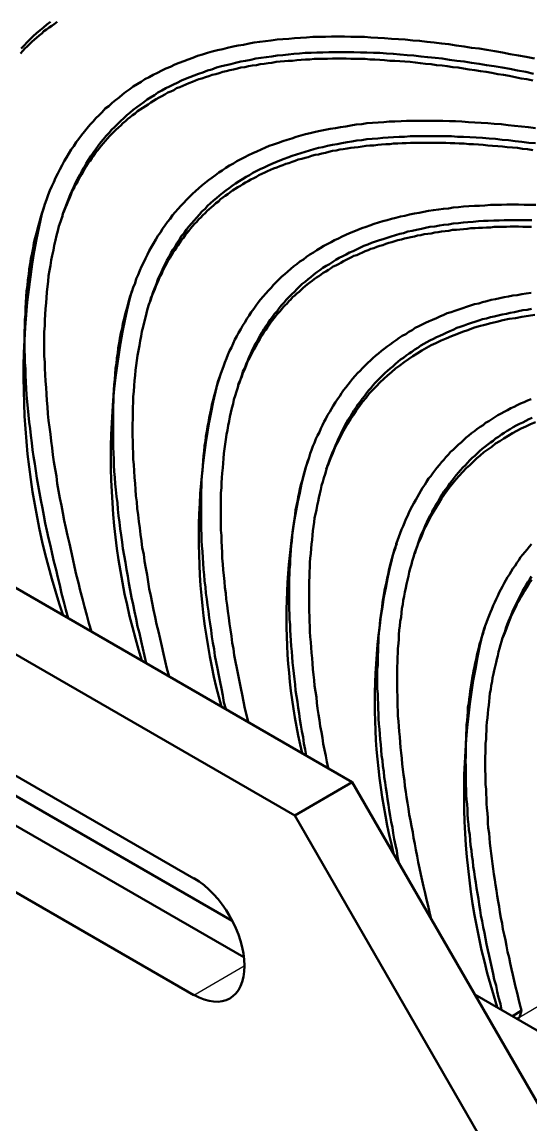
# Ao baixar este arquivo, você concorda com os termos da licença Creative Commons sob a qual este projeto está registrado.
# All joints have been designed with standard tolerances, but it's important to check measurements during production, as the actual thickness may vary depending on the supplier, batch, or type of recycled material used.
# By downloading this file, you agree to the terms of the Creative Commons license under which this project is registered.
# Model space of a CAD drawing. Header units: inches. Extents: x 15 to 2770, y 903 to 4091.
# Drawn here: x 2369.8 to 2441.5, y 3578 to 3733.4 of the extents above; entities that cross this region are included whole.
import ezdxf

# ---------------------------------------------------------------- set-up
doc = ezdxf.new("R2010")
doc.units = ezdxf.units.IN
doc.header["$MEASUREMENT"] = 0

msp = doc.modelspace()

# ---------------------------------------------------------------- linework, layer by layer
at = {"lineweight": 50}
for points in [[(2431.69, 3770.01, -0.047877), (2529.58, 3729.13)], [(2425.91, 3766.66, -0.036748), (2542.05, 3717.26)], [(2416.3, 3761.13, -0.055863), (2554.46, 3705.46)], [(2404.01, 3754.01, -0.076059), (2566.88, 3693.6)], [(2375.66, 3649.73, -0.139162), (2372.62, 3706.31), (2372.92, 3707.22)], [(2386.73, 3643.4, -0.13619), (2385.03, 3694.45), (2385.33, 3695.42)], [(2397.93, 3636.89, -0.128275), (2397.44, 3682.65), (2397.75, 3683.56)], [(2409.3, 3630.32, -0.121908), (2409.85, 3670.78), (2410.16, 3671.69)], [(2422.2, 3616.21, -0.125871), (2422.26, 3658.92), (2422.63, 3659.89)], [(2436.8, 3594.55, -0.136004), (2434.73, 3647.12), (2435.04, 3648.03)]]:
    msp.add_lwpolyline(points, format="xyb", dxfattribs=at)
for points in [[(2374.81, 3733.38), (2374.38, 3733.08), (2374.02, 3732.84), (2373.65, 3732.59), (2373.29, 3732.29), (2372.92, 3732.05), (2372.62, 3731.74), (2372.25, 3731.44), (2371.89, 3731.13), (2371.58, 3730.89), (2371.22, 3730.59), (2370.92, 3730.28), (2370.55, 3729.92), (2370.25, 3729.61), (2369.94, 3729.31), (2369.64, 3728.94)], [(2369.7, 3729.61), (2370.12, 3730.04), (2370.55, 3730.52), (2370.98, 3730.95), (2371.4, 3731.38), (2371.89, 3731.8), (2372.38, 3732.23), (2372.86, 3732.59), (2373.35, 3733.02), (2373.84, 3733.38)], [(2376.33, 3649.37), (2376.03, 3650.52), (2375.72, 3651.68), (2375.42, 3652.83), (2375.17, 3653.99), (2374.87, 3655.09), (2374.63, 3656.18), (2374.32, 3657.34), (2374.08, 3658.43), (2373.84, 3659.53), (2373.59, 3660.62), (2373.35, 3661.72), (2373.11, 3662.75), (2372.92, 3663.85), (2372.74, 3664.88), (2372.5, 3665.98), (2372.31, 3667.01), (2372.13, 3668.04), (2371.95, 3669.08), (2371.77, 3670.11), (2371.65, 3671.09), (2371.46, 3672.12), (2371.34, 3673.09), (2371.22, 3674.07), (2371.1, 3675.1), (2370.98, 3676.07), (2370.85, 3676.99), (2370.73, 3677.96), (2370.67, 3678.93), (2370.55, 3679.85), (2370.49, 3680.82), (2370.43, 3681.73), (2370.37, 3682.65), (2370.31, 3683.56), (2370.31, 3684.47), (2370.25, 3685.38), (2370.25, 3686.23), (2370.19, 3687.15), (2370.19, 3688), (2370.19, 3688.85), (2370.19, 3689.7), (2370.25, 3690.55), (2370.25, 3691.41), (2370.31, 3692.2), (2370.31, 3693.05), (2370.37, 3693.84), (2370.43, 3694.63), (2370.49, 3695.42), (2370.61, 3696.21), (2370.67, 3697), (2370.79, 3697.79), (2370.85, 3698.52), (2370.98, 3699.31), (2371.1, 3700.05), (2371.28, 3700.78), (2371.4, 3701.51), (2371.52, 3702.24), (2371.71, 3702.97), (2371.89, 3703.63), (2372.07, 3704.36), (2372.25, 3705.03), (2372.44, 3705.7), (2372.62, 3706.37), (2372.86, 3707.04), (2373.04, 3707.71), (2373.29, 3708.32), (2373.53, 3708.99), (2373.78, 3709.6), (2374.02, 3710.21), (2374.32, 3710.81), (2374.57, 3711.42), (2374.87, 3712.03), (2375.17, 3712.58), (2375.48, 3713.19), (2375.78, 3713.73), (2376.09, 3714.28), (2376.45, 3714.83), (2376.76, 3715.38), (2377.12, 3715.86), (2377.49, 3716.41), (2377.85, 3716.9), (2378.22, 3717.44), (2378.64, 3717.93), (2379.01, 3718.42), (2379.43, 3718.9), (2379.86, 3719.33), (2380.22, 3719.82), (2380.71, 3720.24), (2381.14, 3720.67), (2381.56, 3721.16), (2382.05, 3721.52), (2382.54, 3721.95), (2383.02, 3722.37), (2383.51, 3722.74), (2384, 3723.16), (2384.48, 3723.53), (2385.03, 3723.89), (2385.52, 3724.26), (2386.06, 3724.62), (2386.61, 3724.93), (2387.16, 3725.29), (2387.77, 3725.6), (2388.32, 3725.9), (2388.92, 3726.21), (2389.53, 3726.51), (2390.08, 3726.81), (2390.75, 3727.06), (2391.36, 3727.36), (2391.97, 3727.6), (2392.63, 3727.85), (2393.24, 3728.09), (2393.91, 3728.33), (2394.58, 3728.58), (2395.25, 3728.76), (2395.98, 3729), (2396.65, 3729.19), (2397.38, 3729.37), (2398.11, 3729.55), (2398.78, 3729.73), (2399.57, 3729.92), (2400.3, 3730.04), (2401.03, 3730.16), (2401.82, 3730.34), (2402.55, 3730.46), (2403.34, 3730.59), (2404.13, 3730.65), (2404.92, 3730.77), (2405.78, 3730.89), (2406.57, 3730.95), (2407.42, 3731.01), (2408.21, 3731.07), (2409.06, 3731.13), (2409.91, 3731.19), (2410.83, 3731.26), (2411.68, 3731.26), (2412.59, 3731.26), (2413.44, 3731.32), (2414.35, 3731.32), (2415.27, 3731.32), (2416.18, 3731.26), (2417.09, 3731.26), (2418.07, 3731.26), (2418.98, 3731.19), (2419.95, 3731.13), (2420.92, 3731.07), (2421.9, 3731.01), (2422.87, 3730.95), (2423.84, 3730.89), (2424.88, 3730.77), (2425.85, 3730.71), (2426.89, 3730.59), (2427.92, 3730.46), (2428.96, 3730.34), (2429.99, 3730.22), (2431.02, 3730.04), (2432.12, 3729.92), (2433.15, 3729.73), (2434.25, 3729.61), (2435.34, 3729.43), (2436.44, 3729.25), (2437.53, 3729.06), (2438.63, 3728.82), (2439.78, 3728.64), (2440.88, 3728.46), (2442.04, 3728.21)], [(2379.62, 3647.48), (2379.25, 3648.64), (2378.95, 3649.79), (2378.64, 3650.95), (2378.34, 3652.1), (2378.03, 3653.26), (2377.79, 3654.36), (2377.49, 3655.51), (2377.24, 3656.61), (2377, 3657.7), (2376.76, 3658.8), (2376.51, 3659.89), (2376.27, 3660.99), (2376.03, 3662.08), (2375.78, 3663.12), (2375.6, 3664.21), (2375.42, 3665.25), (2375.17, 3666.28), (2374.99, 3667.31), (2374.81, 3668.35), (2374.69, 3669.38), (2374.51, 3670.36), (2374.32, 3671.39), (2374.2, 3672.36), (2374.08, 3673.34), (2373.96, 3674.31), (2373.84, 3675.28), (2373.71, 3676.26), (2373.59, 3677.23), (2373.47, 3678.14), (2373.41, 3679.12), (2373.35, 3680.03), (2373.29, 3680.94), (2373.23, 3681.85), (2373.17, 3682.77), (2373.11, 3683.68), (2373.04, 3684.53), (2373.04, 3685.44), (2372.98, 3686.3), (2372.98, 3687.15), (2372.98, 3688), (2372.98, 3688.85), (2372.98, 3689.7), (2373.04, 3690.55), (2373.04, 3691.35), (2373.11, 3692.14), (2373.17, 3692.93), (2373.23, 3693.78), (2373.29, 3694.51), (2373.35, 3695.3), (2373.41, 3696.09), (2373.53, 3696.82), (2373.59, 3697.61), (2373.71, 3698.34), (2373.84, 3699.07), (2373.96, 3699.8), (2374.08, 3700.47), (2374.26, 3701.2), (2374.38, 3701.87), (2374.57, 3702.6), (2374.69, 3703.27), (2374.87, 3703.94), (2375.05, 3704.61), (2375.24, 3705.22), (2375.48, 3705.89), (2375.66, 3706.49), (2375.9, 3707.16), (2376.15, 3707.77), (2376.39, 3708.38), (2376.63, 3708.99), (2376.88, 3709.54), (2377.12, 3710.14), (2377.36, 3710.69), (2377.67, 3711.24), (2377.97, 3711.79), (2378.28, 3712.33), (2378.58, 3712.88), (2378.89, 3713.43), (2379.19, 3713.92), (2379.55, 3714.46), (2379.86, 3714.95), (2380.22, 3715.44), (2380.59, 3715.92), (2380.95, 3716.41), (2381.32, 3716.84), (2381.68, 3717.32), (2382.11, 3717.75), (2382.47, 3718.17), (2382.9, 3718.6), (2383.33, 3719.03), (2383.75, 3719.45), (2384.18, 3719.82), (2384.6, 3720.24), (2385.09, 3720.61), (2385.52, 3720.97), (2386, 3721.34), (2386.49, 3721.7), (2386.98, 3722.07), (2387.46, 3722.43), (2387.95, 3722.74), (2388.5, 3723.04), (2388.98, 3723.41), (2389.53, 3723.71), (2390.08, 3724.02), (2390.63, 3724.26), (2391.17, 3724.56), (2391.72, 3724.81), (2392.33, 3725.11), (2392.88, 3725.35), (2393.49, 3725.6), (2394.1, 3725.84), (2394.7, 3726.08), (2395.31, 3726.27), (2395.98, 3726.51), (2396.59, 3726.69), (2397.26, 3726.94), (2397.93, 3727.12), (2398.6, 3727.3), (2399.27, 3727.42), (2399.94, 3727.6), (2400.67, 3727.79), (2401.33, 3727.91), (2402.06, 3728.03), (2402.79, 3728.21), (2403.52, 3728.33), (2404.26, 3728.4), (2405.05, 3728.52), (2405.78, 3728.64), (2406.57, 3728.7), (2407.36, 3728.76), (2408.15, 3728.88), (2408.94, 3728.94), (2409.73, 3729), (2410.58, 3729), (2411.37, 3729.06), (2412.22, 3729.06), (2413.08, 3729.13), (2413.93, 3729.13), (2414.84, 3729.13), (2415.69, 3729.13), (2416.61, 3729.13), (2417.52, 3729.06), (2418.43, 3729.06), (2419.34, 3729), (2420.26, 3729), (2421.17, 3728.94), (2422.14, 3728.88), (2423.11, 3728.76), (2424.09, 3728.7), (2425.06, 3728.64), (2426.04, 3728.52), (2427.01, 3728.4), (2428.04, 3728.33), (2429.02, 3728.21), (2430.05, 3728.03), (2431.08, 3727.91), (2432.12, 3727.79), (2433.15, 3727.6), (2434.25, 3727.48), (2435.28, 3727.3), (2436.38, 3727.12), (2437.47, 3726.94), (2438.57, 3726.75), (2439.66, 3726.51), (2440.82, 3726.33), (2441.91, 3726.08)], [(2441.79, 3725.11), (2440.94, 3725.29), (2440.15, 3725.41), (2439.3, 3725.6), (2438.45, 3725.78), (2437.66, 3725.9), (2436.86, 3726.02), (2436.01, 3726.21), (2435.22, 3726.33), (2434.43, 3726.45), (2433.64, 3726.57), (2432.85, 3726.69), (2432.06, 3726.81), (2431.27, 3726.94), (2430.54, 3727), (2429.75, 3727.12), (2429.02, 3727.24), (2428.23, 3727.3), (2427.5, 3727.42), (2426.7, 3727.48), (2425.97, 3727.54), (2425.24, 3727.67), (2424.51, 3727.73), (2423.78, 3727.79), (2423.05, 3727.85), (2422.38, 3727.91), (2421.65, 3727.91), (2420.92, 3727.97), (2420.26, 3728.03), (2419.53, 3728.09), (2418.86, 3728.09), (2418.19, 3728.15), (2417.52, 3728.15), (2416.85, 3728.15), (2416.18, 3728.15), (2415.51, 3728.21), (2414.84, 3728.21), (2414.17, 3728.21), (2413.56, 3728.21), (2412.89, 3728.15), (2412.29, 3728.15), (2411.62, 3728.15), (2411.01, 3728.15), (2410.4, 3728.09), (2409.79, 3728.09), (2409.18, 3728.03), (2408.57, 3727.97), (2407.97, 3727.91), (2407.36, 3727.91), (2406.81, 3727.85), (2406.2, 3727.79), (2405.65, 3727.73), (2405.05, 3727.6), (2404.5, 3727.54), (2403.95, 3727.48), (2403.4, 3727.42), (2402.86, 3727.3), (2402.31, 3727.24), (2401.76, 3727.12), (2401.21, 3727), (2400.67, 3726.94), (2400.18, 3726.81), (2399.63, 3726.69), (2399.14, 3726.57), (2398.6, 3726.45), (2398.11, 3726.33), (2397.62, 3726.14), (2397.14, 3726.02), (2396.65, 3725.9), (2396.16, 3725.72), (2395.68, 3725.6), (2395.19, 3725.41), (2394.76, 3725.29), (2394.28, 3725.11), (2393.85, 3724.93), (2393.36, 3724.75), (2392.94, 3724.56), (2392.51, 3724.38), (2392.09, 3724.2), (2391.6, 3724.02), (2391.24, 3723.77), (2390.81, 3723.59), (2390.38, 3723.41), (2389.96, 3723.16), (2389.53, 3722.92), (2389.17, 3722.74), (2388.74, 3722.49), (2388.38, 3722.25), (2388.01, 3722.01), (2387.59, 3721.76), (2387.22, 3721.52), (2386.86, 3721.28), (2386.49, 3721.03), (2386.13, 3720.79), (2385.76, 3720.49), (2385.4, 3720.24), (2385.09, 3719.94), (2384.73, 3719.7), (2384.42, 3719.39), (2384.06, 3719.09), (2383.75, 3718.78), (2383.45, 3718.48), (2383.08, 3718.17), (2382.78, 3717.87), (2382.47, 3717.57), (2382.17, 3717.26), (2381.87, 3716.96), (2381.56, 3716.59), (2381.32, 3716.29), (2381.01, 3715.92), (2380.71, 3715.56), (2380.47, 3715.25), (2380.16, 3714.89), (2379.92, 3714.52), (2379.68, 3714.16), (2379.43, 3713.79), (2379.13, 3713.43), (2378.89, 3713.06), (2378.64, 3712.64), (2378.46, 3712.27), (2378.22, 3711.85), (2377.97, 3711.48), (2377.73, 3711.06), (2377.55, 3710.63), (2377.3, 3710.27), (2377.12, 3709.84), (2376.88, 3709.41), (2376.7, 3708.99), (2376.51, 3708.56), (2376.33, 3708.14), (2376.15, 3707.65), (2375.97, 3707.22), (2375.78, 3706.74), (2375.6, 3706.31), (2375.48, 3705.82)], [(2442.16, 3718.42), (2441.18, 3718.54), (2440.21, 3718.66), (2439.24, 3718.72), (2438.32, 3718.84), (2437.35, 3718.97), (2436.38, 3719.03), (2435.47, 3719.09), (2434.55, 3719.15), (2433.64, 3719.21), (2432.73, 3719.27), (2431.81, 3719.33), (2430.9, 3719.39), (2430.05, 3719.39), (2429.14, 3719.45), (2428.29, 3719.45), (2427.43, 3719.45), (2426.58, 3719.45), (2425.73, 3719.45), (2424.88, 3719.45), (2424.03, 3719.45), (2423.24, 3719.39), (2422.38, 3719.33), (2421.59, 3719.33), (2420.8, 3719.27), (2420.01, 3719.21), (2419.22, 3719.15), (2418.43, 3719.09), (2417.7, 3718.97), (2416.91, 3718.9), (2416.18, 3718.78), (2415.45, 3718.66), (2414.72, 3718.54), (2413.99, 3718.42), (2413.26, 3718.3), (2412.53, 3718.17), (2411.86, 3718.05), (2411.19, 3717.87), (2410.46, 3717.69), (2409.79, 3717.57), (2409.12, 3717.38), (2408.45, 3717.2), (2407.84, 3716.96), (2407.18, 3716.78), (2406.57, 3716.59), (2405.96, 3716.35), (2405.29, 3716.11), (2404.68, 3715.92), (2404.13, 3715.68), (2403.52, 3715.38), (2402.92, 3715.13), (2402.37, 3714.89), (2401.76, 3714.59), (2401.21, 3714.34), (2400.67, 3714.04), (2400.12, 3713.73), (2399.63, 3713.43), (2399.08, 3713.13), (2398.54, 3712.82), (2398.05, 3712.46), (2397.56, 3712.15), (2397.08, 3711.79), (2396.59, 3711.42), (2396.1, 3711.06), (2395.62, 3710.69), (2395.19, 3710.33), (2394.76, 3709.96), (2394.28, 3709.54), (2393.85, 3709.17), (2393.43, 3708.74), (2393, 3708.32), (2392.63, 3707.89), (2392.21, 3707.47), (2391.84, 3707.04), (2391.42, 3706.55), (2391.05, 3706.13), (2390.69, 3705.64), (2390.32, 3705.22), (2390.02, 3704.73), (2389.65, 3704.24), (2389.35, 3703.7), (2388.98, 3703.21), (2388.68, 3702.72), (2388.38, 3702.17), (2388.07, 3701.69), (2387.77, 3701.14), (2387.52, 3700.59), (2387.22, 3700.05), (2386.98, 3699.5), (2386.67, 3698.89), (2386.43, 3698.34), (2386.19, 3697.73), (2385.94, 3697.19), (2385.76, 3696.58), (2385.52, 3695.97), (2385.33, 3695.36), (2385.09, 3694.75), (2384.91, 3694.08), (2384.73, 3693.47), (2384.54, 3692.81), (2384.36, 3692.2), (2384.24, 3691.53), (2384.06, 3690.86), (2383.94, 3690.19), (2383.75, 3689.52), (2383.63, 3688.79), (2383.51, 3688.12), (2383.39, 3687.39), (2383.33, 3686.72), (2383.2, 3685.99), (2383.14, 3685.26), (2383.02, 3684.53), (2382.96, 3683.8), (2382.9, 3683.01), (2382.84, 3682.28), (2382.78, 3681.49), (2382.72, 3680.76), (2382.72, 3679.97), (2382.66, 3679.18), (2382.66, 3678.39), (2382.66, 3677.6), (2382.66, 3676.8), (2382.66, 3675.95), (2382.66, 3675.16), (2382.66, 3674.31), (2382.66, 3673.46), (2382.72, 3672.61), (2382.78, 3671.76), (2382.78, 3670.9), (2382.84, 3670.05), (2382.9, 3669.2), (2382.96, 3668.29), (2383.08, 3667.44), (2383.14, 3666.52), (2383.27, 3665.61), (2383.33, 3664.7), (2383.45, 3663.79), (2383.57, 3662.87), (2383.69, 3661.96), (2383.81, 3661.05), (2383.94, 3660.07), (2384.06, 3659.16), (2384.24, 3658.19), (2384.42, 3657.21), (2384.54, 3656.24), (2384.73, 3655.27), (2384.91, 3654.29), (2385.09, 3653.32), (2385.27, 3652.29), (2385.52, 3651.31), (2385.7, 3650.28), (2385.94, 3649.25), (2386.13, 3648.21), (2386.37, 3647.24), (2386.61, 3646.14), (2386.86, 3645.11), (2387.1, 3644.07), (2387.34, 3643.04)], [(2390.57, 3641.15), (2390.26, 3642.25), (2390.02, 3643.28), (2389.78, 3644.32), (2389.53, 3645.41), (2389.29, 3646.45), (2389.05, 3647.48), (2388.8, 3648.51), (2388.62, 3649.49), (2388.38, 3650.52), (2388.19, 3651.5), (2388.01, 3652.53), (2387.77, 3653.5), (2387.59, 3654.48), (2387.46, 3655.45), (2387.28, 3656.42), (2387.1, 3657.4), (2386.98, 3658.37), (2386.79, 3659.28), (2386.67, 3660.26), (2386.55, 3661.17), (2386.43, 3662.08), (2386.31, 3662.99), (2386.19, 3663.91), (2386.06, 3664.82), (2386, 3665.73), (2385.88, 3666.58), (2385.82, 3667.5), (2385.76, 3668.35), (2385.7, 3669.2), (2385.64, 3670.11), (2385.58, 3670.96), (2385.52, 3671.76), (2385.52, 3672.61), (2385.46, 3673.46), (2385.46, 3674.25), (2385.4, 3675.1), (2385.4, 3675.89), (2385.4, 3676.68), (2385.46, 3677.47), (2385.46, 3678.26), (2385.46, 3679.06), (2385.52, 3679.79), (2385.52, 3680.58), (2385.58, 3681.31), (2385.64, 3682.1), (2385.7, 3682.83), (2385.76, 3683.56), (2385.82, 3684.29), (2385.94, 3684.96), (2386, 3685.69), (2386.13, 3686.36), (2386.25, 3687.09), (2386.37, 3687.76), (2386.49, 3688.42), (2386.61, 3689.09), (2386.73, 3689.76), (2386.92, 3690.43), (2387.04, 3691.04), (2387.22, 3691.71), (2387.4, 3692.32), (2387.52, 3692.93), (2387.71, 3693.54), (2387.95, 3694.14), (2388.13, 3694.75), (2388.32, 3695.36), (2388.56, 3695.91), (2388.8, 3696.46), (2388.98, 3697.06), (2389.23, 3697.61), (2389.47, 3698.16), (2389.71, 3698.71), (2390.02, 3699.25), (2390.26, 3699.74), (2390.57, 3700.29), (2390.81, 3700.78), (2391.11, 3701.26), (2391.42, 3701.75), (2391.72, 3702.24), (2392.03, 3702.72), (2392.33, 3703.21), (2392.7, 3703.63), (2393, 3704.12), (2393.36, 3704.55), (2393.73, 3704.97), (2394.1, 3705.4), (2394.46, 3705.82), (2394.83, 3706.25), (2395.19, 3706.68), (2395.62, 3707.04), (2395.98, 3707.47), (2396.41, 3707.83), (2396.83, 3708.2), (2397.26, 3708.56), (2397.68, 3708.93), (2398.11, 3709.29), (2398.54, 3709.6), (2399.02, 3709.96), (2399.45, 3710.27), (2399.94, 3710.63), (2400.42, 3710.94), (2400.91, 3711.24), (2401.4, 3711.54), (2401.88, 3711.79), (2402.37, 3712.09), (2402.92, 3712.4), (2403.4, 3712.64), (2403.95, 3712.88), (2404.5, 3713.13), (2405.05, 3713.37), (2405.59, 3713.61), (2406.14, 3713.86), (2406.75, 3714.1), (2407.3, 3714.28), (2407.91, 3714.52), (2408.51, 3714.71), (2409.12, 3714.89), (2409.73, 3715.07), (2410.34, 3715.25), (2410.95, 3715.44), (2411.62, 3715.62), (2412.22, 3715.74), (2412.89, 3715.92), (2413.56, 3716.05), (2414.23, 3716.17), (2414.9, 3716.29), (2415.63, 3716.41), (2416.3, 3716.53), (2417.03, 3716.65), (2417.7, 3716.71), (2418.43, 3716.84), (2419.16, 3716.9), (2419.95, 3716.96), (2420.68, 3717.02), (2421.41, 3717.08), (2422.2, 3717.14), (2422.99, 3717.2), (2423.72, 3717.2), (2424.51, 3717.26), (2425.37, 3717.26), (2426.16, 3717.26), (2426.95, 3717.26), (2427.8, 3717.26), (2428.65, 3717.26), (2429.5, 3717.26), (2430.35, 3717.26), (2431.21, 3717.2), (2432.06, 3717.2), (2432.91, 3717.14), (2433.82, 3717.08), (2434.73, 3717.02), (2435.65, 3716.96), (2436.56, 3716.9), (2437.47, 3716.78), (2438.39, 3716.71), (2439.3, 3716.59), (2440.27, 3716.47), (2441.24, 3716.35), (2442.16, 3716.29)], [(2387.89, 3694.02), (2388.01, 3694.45), (2388.19, 3694.87), (2388.38, 3695.3), (2388.56, 3695.73), (2388.68, 3696.15), (2388.86, 3696.58), (2389.05, 3697), (2389.23, 3697.37), (2389.47, 3697.79), (2389.65, 3698.22), (2389.84, 3698.58), (2390.02, 3698.95), (2390.26, 3699.38), (2390.44, 3699.74), (2390.69, 3700.11), (2390.87, 3700.47), (2391.11, 3700.84), (2391.36, 3701.2), (2391.6, 3701.57), (2391.84, 3701.93), (2392.09, 3702.3), (2392.33, 3702.66), (2392.57, 3702.97), (2392.82, 3703.33), (2393.06, 3703.63), (2393.36, 3703.94), (2393.61, 3704.3), (2393.85, 3704.61), (2394.16, 3704.91), (2394.46, 3705.22), (2394.7, 3705.52), (2395.01, 3705.82), (2395.31, 3706.13), (2395.62, 3706.43), (2395.92, 3706.74), (2396.22, 3706.98), (2396.53, 3707.28), (2396.83, 3707.53), (2397.14, 3707.83), (2397.5, 3708.08), (2397.81, 3708.38), (2398.11, 3708.62), (2398.48, 3708.87), (2398.84, 3709.11), (2399.14, 3709.35), (2399.51, 3709.6), (2399.87, 3709.84), (2400.24, 3710.08), (2400.6, 3710.27), (2400.97, 3710.51), (2401.33, 3710.75), (2401.7, 3710.94), (2402.06, 3711.18), (2402.49, 3711.36), (2402.86, 3711.54), (2403.22, 3711.79), (2403.65, 3711.97), (2404.07, 3712.15), (2404.44, 3712.33), (2404.86, 3712.52), (2405.29, 3712.7), (2405.72, 3712.88), (2406.14, 3713.06), (2406.57, 3713.19), (2406.99, 3713.37), (2407.42, 3713.49), (2407.91, 3713.67), (2408.33, 3713.79), (2408.76, 3713.98), (2409.24, 3714.1), (2409.73, 3714.22), (2410.16, 3714.34), (2410.64, 3714.52), (2411.13, 3714.65), (2411.62, 3714.71), (2412.1, 3714.83), (2412.59, 3714.95), (2413.08, 3715.07), (2413.56, 3715.19), (2414.11, 3715.25), (2414.6, 3715.38), (2415.08, 3715.44), (2415.63, 3715.56), (2416.18, 3715.62), (2416.67, 3715.68), (2417.21, 3715.74), (2417.76, 3715.8), (2418.31, 3715.92), (2418.86, 3715.98), (2419.4, 3715.98), (2419.95, 3716.05), (2420.5, 3716.11), (2421.11, 3716.17), (2421.65, 3716.17), (2422.2, 3716.23), (2422.81, 3716.23), (2423.42, 3716.29), (2423.97, 3716.29), (2424.57, 3716.35), (2425.18, 3716.35), (2425.79, 3716.35), (2426.4, 3716.35), (2427.01, 3716.35), (2427.62, 3716.35), (2428.29, 3716.35), (2428.89, 3716.35), (2429.56, 3716.35), (2430.17, 3716.29), (2430.84, 3716.29), (2431.45, 3716.23), (2432.12, 3716.23), (2432.79, 3716.17), (2433.46, 3716.17), (2434.13, 3716.11), (2434.8, 3716.05), (2435.47, 3715.98), (2436.13, 3715.92), (2436.86, 3715.86), (2437.53, 3715.8), (2438.2, 3715.74), (2438.93, 3715.68), (2439.66, 3715.62), (2440.33, 3715.5), (2441.06, 3715.44), (2441.79, 3715.32)], [(2398.54, 3636.59), (2398.29, 3637.5), (2398.11, 3638.48), (2397.93, 3639.45), (2397.75, 3640.36), (2397.56, 3641.28), (2397.38, 3642.25), (2397.2, 3643.16), (2397.02, 3644.07), (2396.89, 3644.99), (2396.71, 3645.9), (2396.59, 3646.75), (2396.47, 3647.66), (2396.35, 3648.58), (2396.22, 3649.43), (2396.1, 3650.34), (2395.98, 3651.19), (2395.86, 3652.04), (2395.74, 3652.9), (2395.68, 3653.75), (2395.56, 3654.6), (2395.49, 3655.45), (2395.43, 3656.24), (2395.37, 3657.09), (2395.31, 3657.88), (2395.25, 3658.74), (2395.19, 3659.53), (2395.13, 3660.32), (2395.13, 3661.11), (2395.07, 3661.9), (2395.07, 3662.69), (2395.07, 3663.48), (2395.07, 3664.21), (2395.07, 3665), (2395.07, 3665.73), (2395.07, 3666.46), (2395.07, 3667.25), (2395.13, 3667.98), (2395.13, 3668.71), (2395.19, 3669.44), (2395.25, 3670.11), (2395.31, 3670.84), (2395.37, 3671.57), (2395.43, 3672.24), (2395.49, 3672.91), (2395.56, 3673.64), (2395.68, 3674.31), (2395.74, 3674.98), (2395.86, 3675.65), (2395.98, 3676.32), (2396.1, 3676.93), (2396.22, 3677.6), (2396.35, 3678.2), (2396.47, 3678.87), (2396.59, 3679.48), (2396.77, 3680.09), (2396.89, 3680.7), (2397.08, 3681.31), (2397.26, 3681.92), (2397.44, 3682.52), (2397.62, 3683.07), (2397.81, 3683.68), (2397.99, 3684.23), (2398.23, 3684.84), (2398.41, 3685.38), (2398.66, 3685.93), (2398.84, 3686.48), (2399.08, 3687.03), (2399.33, 3687.51), (2399.57, 3688.06), (2399.81, 3688.61), (2400.12, 3689.09), (2400.36, 3689.58), (2400.67, 3690.07), (2400.91, 3690.55), (2401.21, 3691.04), (2401.52, 3691.53), (2401.82, 3692.01), (2402.13, 3692.5), (2402.49, 3692.93), (2402.79, 3693.35), (2403.1, 3693.84), (2403.46, 3694.27), (2403.83, 3694.69), (2404.19, 3695.12), (2404.56, 3695.54), (2404.92, 3695.91), (2405.29, 3696.33), (2405.65, 3696.7), (2406.08, 3697.12), (2406.45, 3697.49), (2406.87, 3697.85), (2407.3, 3698.22), (2407.72, 3698.58), (2408.15, 3698.95), (2408.57, 3699.25), (2409, 3699.62), (2409.49, 3699.92), (2409.91, 3700.29), (2410.4, 3700.59), (2410.89, 3700.9), (2411.37, 3701.2), (2411.86, 3701.51), (2412.35, 3701.81), (2412.83, 3702.05), (2413.38, 3702.36), (2413.87, 3702.6), (2414.42, 3702.84), (2414.96, 3703.15), (2415.45, 3703.39), (2416, 3703.63), (2416.61, 3703.82), (2417.15, 3704.06), (2417.7, 3704.3), (2418.31, 3704.49), (2418.86, 3704.67), (2419.46, 3704.91), (2420.07, 3705.09), (2420.68, 3705.28), (2421.29, 3705.46), (2421.9, 3705.64), (2422.51, 3705.76), (2423.18, 3705.95), (2423.78, 3706.07), (2424.45, 3706.25), (2425.12, 3706.37), (2425.79, 3706.49), (2426.46, 3706.62), (2427.13, 3706.74), (2427.8, 3706.86), (2428.53, 3706.92), (2429.2, 3707.04), (2429.93, 3707.1), (2430.6, 3707.22), (2431.33, 3707.28), (2432.06, 3707.35), (2432.79, 3707.41), (2433.58, 3707.47), (2434.31, 3707.47), (2435.04, 3707.53), (2435.83, 3707.59), (2436.62, 3707.59), (2437.41, 3707.59), (2438.14, 3707.65), (2438.93, 3707.65), (2439.78, 3707.65), (2440.58, 3707.59), (2441.37, 3707.59), (2442.22, 3707.59)], [(2401.7, 3634.77), (2401.46, 3635.74), (2401.21, 3636.65), (2401.03, 3637.62), (2400.85, 3638.6), (2400.67, 3639.51), (2400.48, 3640.42), (2400.3, 3641.4), (2400.12, 3642.31), (2399.94, 3643.22), (2399.75, 3644.13), (2399.63, 3645.05), (2399.45, 3645.9), (2399.33, 3646.81), (2399.21, 3647.72), (2399.08, 3648.58), (2398.96, 3649.43), (2398.84, 3650.34), (2398.72, 3651.19), (2398.6, 3652.04), (2398.54, 3652.9), (2398.41, 3653.69), (2398.35, 3654.54), (2398.29, 3655.39), (2398.17, 3656.18), (2398.11, 3656.97), (2398.05, 3657.82), (2398.05, 3658.61), (2397.99, 3659.41), (2397.93, 3660.2), (2397.93, 3660.99), (2397.87, 3661.78), (2397.87, 3662.51), (2397.87, 3663.3), (2397.87, 3664.03), (2397.87, 3664.76), (2397.87, 3665.55), (2397.87, 3666.28), (2397.87, 3667.01), (2397.93, 3667.74), (2397.93, 3668.41), (2397.99, 3669.14), (2398.05, 3669.81), (2398.11, 3670.54), (2398.17, 3671.21), (2398.23, 3671.88), (2398.29, 3672.55), (2398.35, 3673.22), (2398.48, 3673.88), (2398.54, 3674.55), (2398.66, 3675.22), (2398.78, 3675.83), (2398.9, 3676.5), (2399.02, 3677.11), (2399.14, 3677.72), (2399.27, 3678.33), (2399.39, 3678.93), (2399.57, 3679.54), (2399.69, 3680.15), (2399.87, 3680.7), (2400.06, 3681.31), (2400.24, 3681.85), (2400.36, 3682.4), (2400.6, 3683.01), (2400.79, 3683.56), (2400.97, 3684.11), (2401.21, 3684.59), (2401.4, 3685.14), (2401.64, 3685.69), (2401.82, 3686.17), (2402.06, 3686.66), (2402.31, 3687.21), (2402.55, 3687.69), (2402.86, 3688.18), (2403.1, 3688.67), (2403.34, 3689.09), (2403.65, 3689.58), (2403.89, 3690.07), (2404.19, 3690.49), (2404.5, 3690.92), (2404.8, 3691.41), (2405.11, 3691.83), (2405.41, 3692.26), (2405.78, 3692.62), (2406.08, 3693.05), (2406.38, 3693.47), (2406.75, 3693.84), (2407.11, 3694.27), (2407.48, 3694.63), (2407.84, 3695), (2408.21, 3695.36), (2408.57, 3695.73), (2408.94, 3696.09), (2409.3, 3696.46), (2409.73, 3696.76), (2410.16, 3697.12), (2410.52, 3697.43), (2410.95, 3697.79), (2411.37, 3698.1), (2411.8, 3698.4), (2412.22, 3698.71), (2412.71, 3699.01), (2413.14, 3699.25), (2413.62, 3699.56), (2414.05, 3699.86), (2414.54, 3700.11), (2415.02, 3700.35), (2415.51, 3700.59), (2416, 3700.9), (2416.48, 3701.08), (2416.97, 3701.32), (2417.52, 3701.57), (2418, 3701.81), (2418.55, 3701.99), (2419.1, 3702.24), (2419.65, 3702.42), (2420.19, 3702.6), (2420.74, 3702.78), (2421.29, 3702.97), (2421.84, 3703.15), (2422.45, 3703.33), (2423.05, 3703.51), (2423.6, 3703.63), (2424.21, 3703.82), (2424.82, 3703.94), (2425.43, 3704.06), (2426.1, 3704.24), (2426.7, 3704.36), (2427.31, 3704.49), (2427.98, 3704.55), (2428.65, 3704.67), (2429.26, 3704.79), (2429.93, 3704.85), (2430.6, 3704.97), (2431.33, 3705.03), (2432, 3705.09), (2432.67, 3705.16), (2433.4, 3705.22), (2434.13, 3705.28), (2434.86, 3705.34), (2435.53, 3705.34), (2436.32, 3705.4), (2437.05, 3705.4), (2437.78, 3705.46), (2438.57, 3705.46), (2439.3, 3705.46), (2440.09, 3705.46), (2440.88, 3705.46), (2441.67, 3705.46)], [(2441.61, 3704.49), (2441, 3704.49), (2440.39, 3704.49), (2439.78, 3704.55), (2439.24, 3704.55), (2438.63, 3704.55), (2438.08, 3704.49), (2437.47, 3704.49), (2436.93, 3704.49), (2436.38, 3704.49), (2435.83, 3704.43), (2435.28, 3704.43), (2434.73, 3704.36), (2434.19, 3704.36), (2433.64, 3704.3), (2433.09, 3704.3), (2432.54, 3704.24), (2432.06, 3704.18), (2431.51, 3704.12), (2431.02, 3704.06), (2430.48, 3704.06), (2429.99, 3703.94), (2429.44, 3703.88), (2428.96, 3703.82), (2428.47, 3703.76), (2427.98, 3703.7), (2427.5, 3703.57), (2427.01, 3703.51), (2426.52, 3703.45), (2426.04, 3703.33), (2425.55, 3703.27), (2425.12, 3703.15), (2424.64, 3703.03), (2424.21, 3702.97), (2423.72, 3702.84), (2423.3, 3702.72), (2422.81, 3702.6), (2422.38, 3702.48), (2421.96, 3702.36), (2421.53, 3702.24), (2421.11, 3702.11), (2420.68, 3701.93), (2420.26, 3701.81), (2419.83, 3701.69), (2419.4, 3701.51), (2418.98, 3701.38), (2418.61, 3701.2), (2418.19, 3701.08), (2417.82, 3700.9), (2417.4, 3700.71), (2417.03, 3700.53), (2416.61, 3700.41), (2416.24, 3700.23), (2415.88, 3700.05), (2415.51, 3699.86), (2415.15, 3699.68), (2414.78, 3699.44), (2414.42, 3699.25), (2414.05, 3699.07), (2413.68, 3698.89), (2413.32, 3698.65), (2413.02, 3698.46), (2412.65, 3698.22), (2412.29, 3698.04), (2411.98, 3697.79), (2411.68, 3697.55), (2411.31, 3697.37), (2411.01, 3697.12), (2410.7, 3696.88), (2410.4, 3696.64), (2410.03, 3696.39), (2409.73, 3696.15), (2409.43, 3695.91), (2409.12, 3695.6), (2408.88, 3695.36), (2408.57, 3695.12), (2408.27, 3694.81), (2407.97, 3694.57), (2407.72, 3694.27), (2407.42, 3694.02), (2407.18, 3693.72), (2406.87, 3693.41), (2406.63, 3693.17), (2406.38, 3692.87), (2406.14, 3692.56), (2405.84, 3692.26), (2405.59, 3691.95), (2405.35, 3691.65), (2405.11, 3691.35), (2404.86, 3690.98), (2404.68, 3690.68), (2404.44, 3690.37), (2404.19, 3690.01), (2403.95, 3689.7), (2403.77, 3689.34), (2403.52, 3689.03), (2403.34, 3688.67), (2403.1, 3688.3), (2402.92, 3687.94), (2402.73, 3687.57), (2402.49, 3687.21), (2402.31, 3686.84), (2402.13, 3686.48), (2401.94, 3686.11), (2401.76, 3685.75), (2401.58, 3685.38), (2401.4, 3684.96), (2401.27, 3684.59), (2401.09, 3684.17), (2400.91, 3683.8), (2400.79, 3683.38), (2400.6, 3683.01), (2400.48, 3682.58), (2400.3, 3682.16)], [(2295.48, 3655.02), (2224.11, 3696.21), (2216.02, 3691.47), (2287.32, 3650.28), (2322.91, 3670.84), (2331.01, 3675.53), (2416.36, 3626.25)], [(2441.55, 3695.18), (2440.88, 3695.12), (2440.27, 3695), (2439.6, 3694.87), (2438.99, 3694.81), (2438.39, 3694.69), (2437.78, 3694.57), (2437.17, 3694.45), (2436.56, 3694.33), (2435.95, 3694.2), (2435.34, 3694.02), (2434.73, 3693.9), (2434.19, 3693.72), (2433.58, 3693.6), (2433.03, 3693.41), (2432.48, 3693.23), (2431.94, 3693.05), (2431.39, 3692.87), (2430.84, 3692.68), (2430.29, 3692.5), (2429.75, 3692.32), (2429.26, 3692.08), (2428.71, 3691.89), (2428.23, 3691.65), (2427.68, 3691.41), (2427.19, 3691.22), (2426.7, 3690.98), (2426.22, 3690.74), (2425.73, 3690.49), (2425.24, 3690.25), (2424.82, 3689.95), (2424.33, 3689.7), (2423.91, 3689.4), (2423.42, 3689.15), (2422.99, 3688.85), (2422.57, 3688.55), (2422.14, 3688.24), (2421.72, 3687.94), (2421.29, 3687.63), (2420.86, 3687.33), (2420.5, 3687.03), (2420.07, 3686.66), (2419.71, 3686.36), (2419.28, 3685.99), (2418.92, 3685.69), (2418.55, 3685.32), (2418.19, 3684.96), (2417.82, 3684.59), (2417.46, 3684.23), (2417.09, 3683.86), (2416.79, 3683.5), (2416.42, 3683.07), (2416.12, 3682.71), (2415.81, 3682.28), (2415.45, 3681.85), (2415.15, 3681.49), (2414.84, 3681.06), (2414.6, 3680.64), (2414.29, 3680.21), (2413.99, 3679.79), (2413.68, 3679.3), (2413.44, 3678.87), (2413.2, 3678.45), (2412.89, 3677.96), (2412.65, 3677.47), (2412.41, 3677.05), (2412.16, 3676.56), (2411.92, 3676.07), (2411.74, 3675.59), (2411.49, 3675.1), (2411.25, 3674.61), (2411.07, 3674.07), (2410.83, 3673.58), (2410.64, 3673.03), (2410.46, 3672.55), (2410.28, 3672), (2410.1, 3671.45), (2409.91, 3670.9), (2409.73, 3670.36), (2409.61, 3669.81), (2409.43, 3669.26), (2409.3, 3668.71), (2409.12, 3668.17), (2409, 3667.56), (2408.88, 3667.01), (2408.76, 3666.4), (2408.64, 3665.79), (2408.51, 3665.18), (2408.39, 3664.58), (2408.33, 3663.97), (2408.21, 3663.36), (2408.15, 3662.75), (2408.03, 3662.14), (2407.97, 3661.47), (2407.91, 3660.87), (2407.84, 3660.2), (2407.78, 3659.59), (2407.72, 3658.92), (2407.66, 3658.25), (2407.6, 3657.58), (2407.6, 3656.91), (2407.54, 3656.24), (2407.54, 3655.57), (2407.48, 3654.9), (2407.48, 3654.17), (2407.48, 3653.5), (2407.48, 3652.77), (2407.48, 3652.04), (2407.48, 3651.37), (2407.48, 3650.64), (2407.54, 3649.91), (2407.54, 3649.18), (2407.6, 3648.45), (2407.6, 3647.72), (2407.66, 3646.93), (2407.72, 3646.2), (2407.78, 3645.41), (2407.84, 3644.68), (2407.91, 3643.89), (2407.97, 3643.1), (2408.03, 3642.37), (2408.15, 3641.58), (2408.21, 3640.79), (2408.33, 3640), (2408.39, 3639.15), (2408.51, 3638.35), (2408.64, 3637.56), (2408.76, 3636.71), (2408.88, 3635.92), (2409, 3635.07), (2409.12, 3634.28), (2409.24, 3633.43), (2409.43, 3632.58), (2409.55, 3631.72), (2409.73, 3630.87), (2409.85, 3630.02)], [(2412.95, 3628.26), (2412.77, 3629.11), (2412.65, 3629.96), (2412.47, 3630.81), (2412.29, 3631.66), (2412.16, 3632.51), (2412.04, 3633.31), (2411.86, 3634.16), (2411.74, 3635.01), (2411.62, 3635.8), (2411.49, 3636.65), (2411.37, 3637.44), (2411.31, 3638.23), (2411.19, 3639.02), (2411.07, 3639.82), (2411.01, 3640.61), (2410.89, 3641.4), (2410.83, 3642.19), (2410.76, 3642.98), (2410.7, 3643.71), (2410.64, 3644.5), (2410.58, 3645.23), (2410.52, 3645.96), (2410.46, 3646.75), (2410.4, 3647.48), (2410.4, 3648.21), (2410.34, 3648.94), (2410.34, 3649.61), (2410.28, 3650.34), (2410.28, 3651.07), (2410.28, 3651.74), (2410.28, 3652.47), (2410.28, 3653.14), (2410.28, 3653.87), (2410.28, 3654.54), (2410.34, 3655.21), (2410.34, 3655.88), (2410.4, 3656.55), (2410.4, 3657.21), (2410.46, 3657.82), (2410.52, 3658.49), (2410.58, 3659.16), (2410.64, 3659.77), (2410.7, 3660.38), (2410.76, 3661.05), (2410.83, 3661.66), (2410.89, 3662.26), (2411.01, 3662.87), (2411.07, 3663.48), (2411.19, 3664.03), (2411.31, 3664.64), (2411.43, 3665.25), (2411.56, 3665.79), (2411.68, 3666.34), (2411.8, 3666.95), (2411.92, 3667.5), (2412.04, 3668.04), (2412.22, 3668.59), (2412.35, 3669.14), (2412.53, 3669.63), (2412.71, 3670.17), (2412.83, 3670.72), (2413.02, 3671.21), (2413.2, 3671.76), (2413.38, 3672.24), (2413.56, 3672.73), (2413.81, 3673.22), (2413.99, 3673.7), (2414.23, 3674.19), (2414.42, 3674.68), (2414.66, 3675.1), (2414.84, 3675.59), (2415.08, 3676.01), (2415.33, 3676.5), (2415.57, 3676.93), (2415.81, 3677.35), (2416.12, 3677.78), (2416.36, 3678.2), (2416.61, 3678.63), (2416.91, 3679.06), (2417.15, 3679.48), (2417.46, 3679.85), (2417.76, 3680.27), (2418.07, 3680.64), (2418.37, 3681.06), (2418.67, 3681.43), (2418.98, 3681.79), (2419.28, 3682.16), (2419.59, 3682.52), (2419.95, 3682.89), (2420.26, 3683.19), (2420.62, 3683.56), (2420.99, 3683.92), (2421.35, 3684.23), (2421.72, 3684.53), (2422.08, 3684.84), (2422.45, 3685.2), (2422.81, 3685.5), (2423.18, 3685.81), (2423.6, 3686.05), (2423.97, 3686.36), (2424.39, 3686.66), (2424.76, 3686.9), (2425.18, 3687.21), (2425.61, 3687.45), (2426.04, 3687.76), (2426.46, 3688), (2426.89, 3688.24), (2427.31, 3688.49), (2427.8, 3688.73), (2428.23, 3688.97), (2428.71, 3689.15), (2429.2, 3689.4), (2429.62, 3689.58), (2430.11, 3689.82), (2430.6, 3690.01), (2431.08, 3690.25), (2431.57, 3690.43), (2432.12, 3690.62), (2432.61, 3690.8), (2433.15, 3690.98), (2433.64, 3691.1), (2434.19, 3691.28), (2434.73, 3691.47), (2435.28, 3691.59), (2435.83, 3691.77), (2436.38, 3691.89), (2436.93, 3692.01), (2437.47, 3692.14), (2438.08, 3692.26), (2438.63, 3692.38), (2439.24, 3692.5), (2439.78, 3692.62), (2440.39, 3692.74), (2441, 3692.81), (2441.61, 3692.93)], [(2412.71, 3670.36), (2413.02, 3671.09), (2413.32, 3671.88), (2413.62, 3672.61), (2413.93, 3673.34), (2414.23, 3674.01), (2414.6, 3674.74), (2414.96, 3675.41), (2415.33, 3676.07), (2415.69, 3676.74), (2416.12, 3677.41), (2416.54, 3678.02), (2416.91, 3678.63), (2417.4, 3679.24), (2417.82, 3679.85), (2418.31, 3680.39), (2418.73, 3681), (2419.28, 3681.55), (2419.77, 3682.04), (2420.26, 3682.58), (2420.8, 3683.07), (2421.35, 3683.56), (2421.9, 3684.04), (2422.45, 3684.53), (2423.05, 3684.96), (2423.66, 3685.44), (2424.27, 3685.87), (2424.88, 3686.3), (2425.49, 3686.66), (2426.16, 3687.09), (2426.83, 3687.45), (2427.5, 3687.82), (2428.16, 3688.12), (2428.89, 3688.49), (2429.62, 3688.79), (2430.35, 3689.09), (2431.08, 3689.4), (2431.88, 3689.7), (2432.67, 3689.95), (2433.46, 3690.25), (2434.25, 3690.49), (2435.04, 3690.68), (2435.89, 3690.92), (2436.74, 3691.1), (2437.59, 3691.35), (2438.45, 3691.53), (2439.36, 3691.65), (2440.27, 3691.83), (2441.18, 3691.95), (2442.1, 3692.08)], [(2422.93, 3614.87), (2422.75, 3615.72), (2422.63, 3616.57), (2422.45, 3617.37), (2422.26, 3618.22), (2422.14, 3619.07), (2422.02, 3619.86), (2421.84, 3620.65), (2421.72, 3621.5), (2421.59, 3622.29), (2421.47, 3623.08), (2421.35, 3623.88), (2421.23, 3624.67), (2421.11, 3625.46), (2420.99, 3626.19), (2420.86, 3626.98), (2420.8, 3627.77), (2420.68, 3628.5), (2420.62, 3629.29), (2420.5, 3630.02), (2420.44, 3630.81), (2420.38, 3631.54), (2420.32, 3632.27), (2420.26, 3633), (2420.19, 3633.73), (2420.13, 3634.46), (2420.07, 3635.19), (2420.07, 3635.86), (2420.01, 3636.59), (2420.01, 3637.32), (2419.95, 3637.99), (2419.95, 3638.72), (2419.89, 3639.39), (2419.89, 3640.06), (2419.89, 3640.73), (2419.89, 3641.46), (2419.89, 3642.13), (2419.95, 3642.74), (2419.95, 3643.4), (2419.95, 3644.07), (2420.01, 3644.74), (2420.01, 3645.35), (2420.07, 3646.02), (2420.07, 3646.63), (2420.13, 3647.3), (2420.19, 3647.91), (2420.26, 3648.51), (2420.32, 3649.12), (2420.38, 3649.73), (2420.5, 3650.34), (2420.56, 3650.95), (2420.62, 3651.56), (2420.74, 3652.1), (2420.8, 3652.71), (2420.92, 3653.26), (2421.05, 3653.87), (2421.17, 3654.42), (2421.29, 3654.96), (2421.41, 3655.57), (2421.53, 3656.12), (2421.65, 3656.67), (2421.78, 3657.21), (2421.96, 3657.7), (2422.08, 3658.25), (2422.26, 3658.8), (2422.45, 3659.28), (2422.57, 3659.83), (2422.75, 3660.32), (2422.93, 3660.8), (2423.11, 3661.35), (2423.3, 3661.84), (2423.54, 3662.33), (2423.72, 3662.81), (2423.91, 3663.3), (2424.15, 3663.72), (2424.33, 3664.21), (2424.57, 3664.7), (2424.82, 3665.12), (2425.06, 3665.55), (2425.31, 3666.04), (2425.55, 3666.46), (2425.79, 3666.89), (2426.04, 3667.31), (2426.28, 3667.74), (2426.58, 3668.17), (2426.83, 3668.59), (2427.13, 3669.02), (2427.43, 3669.38), (2427.74, 3669.81), (2427.98, 3670.17), (2428.29, 3670.54), (2428.65, 3670.96), (2428.96, 3671.33), (2429.26, 3671.69), (2429.56, 3672.06), (2429.93, 3672.42), (2430.23, 3672.79), (2430.6, 3673.09), (2430.96, 3673.46), (2431.33, 3673.82), (2431.69, 3674.13), (2432.06, 3674.43), (2432.42, 3674.8), (2432.79, 3675.1), (2433.15, 3675.41), (2433.58, 3675.71), (2433.94, 3676.01), (2434.37, 3676.32), (2434.8, 3676.56), (2435.16, 3676.87), (2435.59, 3677.11), (2436.01, 3677.41), (2436.44, 3677.66), (2436.86, 3677.96), (2437.35, 3678.2), (2437.78, 3678.45), (2438.26, 3678.69), (2438.69, 3678.93), (2439.18, 3679.12), (2439.6, 3679.36), (2440.09, 3679.6), (2440.58, 3679.79), (2441.06, 3680.03), (2441.55, 3680.21)], [(2427.5, 3607.02), (2427.25, 3607.94), (2427.07, 3608.85), (2426.83, 3609.7), (2426.64, 3610.61), (2426.4, 3611.53), (2426.22, 3612.38), (2426.04, 3613.23), (2425.85, 3614.14), (2425.67, 3614.99), (2425.49, 3615.84), (2425.31, 3616.7), (2425.18, 3617.55), (2425, 3618.4), (2424.88, 3619.19), (2424.7, 3620.04), (2424.57, 3620.83), (2424.39, 3621.69), (2424.27, 3622.48), (2424.15, 3623.33), (2424.03, 3624.12), (2423.91, 3624.91), (2423.78, 3625.7), (2423.72, 3626.49), (2423.6, 3627.28), (2423.48, 3628.07), (2423.42, 3628.8), (2423.36, 3629.59), (2423.24, 3630.39), (2423.18, 3631.12), (2423.11, 3631.85), (2423.05, 3632.64), (2422.99, 3633.37), (2422.93, 3634.1), (2422.87, 3634.83), (2422.81, 3635.56), (2422.81, 3636.29), (2422.75, 3636.96), (2422.75, 3637.69), (2422.75, 3638.42), (2422.69, 3639.09), (2422.69, 3639.82), (2422.69, 3640.48), (2422.69, 3641.15), (2422.69, 3641.82), (2422.69, 3642.49), (2422.75, 3643.16), (2422.75, 3643.83), (2422.81, 3644.5), (2422.81, 3645.11), (2422.87, 3645.78), (2422.93, 3646.39), (2422.93, 3647.05), (2422.99, 3647.66), (2423.05, 3648.27), (2423.11, 3648.88), (2423.24, 3649.49), (2423.3, 3650.1), (2423.36, 3650.71), (2423.48, 3651.31), (2423.54, 3651.86), (2423.66, 3652.47), (2423.78, 3653.02), (2423.91, 3653.63), (2424.03, 3654.17), (2424.15, 3654.72), (2424.27, 3655.27), (2424.39, 3655.82), (2424.51, 3656.36), (2424.7, 3656.91), (2424.82, 3657.4), (2425, 3657.94), (2425.12, 3658.49), (2425.31, 3658.98), (2425.49, 3659.47), (2425.67, 3659.95), (2425.85, 3660.5), (2426.04, 3660.99), (2426.22, 3661.41), (2426.46, 3661.9), (2426.64, 3662.39), (2426.89, 3662.87), (2427.07, 3663.3), (2427.31, 3663.79), (2427.56, 3664.21), (2427.74, 3664.64), (2427.98, 3665.06), (2428.23, 3665.49), (2428.53, 3665.91), (2428.77, 3666.34), (2429.02, 3666.77), (2429.26, 3667.19), (2429.56, 3667.56), (2429.87, 3667.98), (2430.11, 3668.35), (2430.42, 3668.77), (2430.72, 3669.14), (2431.02, 3669.5), (2431.33, 3669.87), (2431.63, 3670.23), (2431.94, 3670.6), (2432.3, 3670.9), (2432.61, 3671.27), (2432.91, 3671.63), (2433.27, 3671.94), (2433.64, 3672.24), (2434, 3672.61), (2434.31, 3672.91), (2434.67, 3673.22), (2435.04, 3673.52), (2435.47, 3673.82), (2435.83, 3674.13), (2436.2, 3674.37), (2436.56, 3674.68), (2436.99, 3674.92), (2437.41, 3675.22), (2437.78, 3675.47), (2438.2, 3675.77), (2438.63, 3676.01), (2439.05, 3676.26), (2439.48, 3676.5), (2439.91, 3676.74), (2440.39, 3676.93), (2440.82, 3677.17), (2441.24, 3677.41), (2441.73, 3677.6)], [(2442.16, 3676.99), (2441.49, 3676.68), (2440.82, 3676.38), (2440.15, 3676.07), (2439.54, 3675.77), (2438.93, 3675.41), (2438.32, 3675.04), (2437.72, 3674.68), (2437.17, 3674.31), (2436.56, 3673.95), (2436.01, 3673.52), (2435.47, 3673.15), (2434.92, 3672.73), (2434.37, 3672.3), (2433.88, 3671.88), (2433.4, 3671.39), (2432.91, 3670.9), (2432.42, 3670.48), (2431.94, 3669.99), (2431.45, 3669.44), (2431.02, 3668.96), (2430.6, 3668.41), (2430.17, 3667.92), (2429.75, 3667.37), (2429.38, 3666.83), (2428.96, 3666.22), (2428.59, 3665.67), (2428.23, 3665.06), (2427.86, 3664.45), (2427.5, 3663.85), (2427.19, 3663.24), (2426.89, 3662.57), (2426.52, 3661.9), (2426.28, 3661.23), (2425.97, 3660.56), (2425.67, 3659.89), (2425.43, 3659.22), (2425.18, 3658.49)], [(2322.91, 3670.84), (2408.27, 3621.56), (2416.36, 3626.25), (2451.95, 3564.62)], [(2441.61, 3659.77), (2441.31, 3659.41), (2441, 3659.04), (2440.7, 3658.67), (2440.39, 3658.31), (2440.09, 3657.94), (2439.85, 3657.52), (2439.54, 3657.15), (2439.3, 3656.73), (2438.99, 3656.36), (2438.75, 3655.94), (2438.51, 3655.51), (2438.26, 3655.15), (2438.02, 3654.72), (2437.78, 3654.29), (2437.53, 3653.81), (2437.29, 3653.38), (2437.05, 3652.96), (2436.86, 3652.53), (2436.62, 3652.04), (2436.44, 3651.62), (2436.2, 3651.13), (2436.01, 3650.64), (2435.83, 3650.22), (2435.65, 3649.73), (2435.47, 3649.25), (2435.28, 3648.76), (2435.1, 3648.27), (2434.92, 3647.78), (2434.8, 3647.24), (2434.61, 3646.75), (2434.49, 3646.2), (2434.31, 3645.72), (2434.19, 3645.17), (2434.07, 3644.68), (2433.94, 3644.13), (2433.82, 3643.59), (2433.7, 3643.04), (2433.58, 3642.49), (2433.46, 3641.94), (2433.34, 3641.4), (2433.27, 3640.85), (2433.15, 3640.24), (2433.09, 3639.69), (2432.97, 3639.09), (2432.91, 3638.54), (2432.85, 3637.93), (2432.79, 3637.38), (2432.67, 3636.77), (2432.67, 3636.16), (2432.61, 3635.56), (2432.54, 3634.95), (2432.48, 3634.34), (2432.48, 3633.73), (2432.42, 3633.06), (2432.42, 3632.45), (2432.36, 3631.78), (2432.36, 3631.18), (2432.36, 3630.51), (2432.36, 3629.9), (2432.3, 3629.23), (2432.36, 3628.56), (2432.36, 3627.89), (2432.36, 3627.22), (2432.36, 3626.55), (2432.36, 3625.88), (2432.42, 3625.21), (2432.42, 3624.48), (2432.48, 3623.81), (2432.54, 3623.15), (2432.61, 3622.42), (2432.61, 3621.75), (2432.67, 3621.02), (2432.73, 3620.29), (2432.79, 3619.56), (2432.91, 3618.83), (2432.97, 3618.1), (2433.03, 3617.37), (2433.15, 3616.64), (2433.21, 3615.91), (2433.34, 3615.18), (2433.4, 3614.38), (2433.52, 3613.65), (2433.64, 3612.86), (2433.76, 3612.13), (2433.88, 3611.34), (2434, 3610.55), (2434.13, 3609.82), (2434.25, 3609.03), (2434.37, 3608.24), (2434.49, 3607.45), (2434.67, 3606.66), (2434.8, 3605.81), (2434.98, 3605.02), (2435.16, 3604.22), (2435.28, 3603.43), (2435.47, 3602.58), (2435.65, 3601.79), (2435.83, 3600.94), (2436.01, 3600.09), (2436.2, 3599.24), (2436.38, 3598.45), (2436.62, 3597.59), (2436.8, 3596.74), (2436.99, 3595.89), (2437.23, 3595.04), (2437.41, 3594.13)], [(2439.54, 3592.91), (2439.91, 3593.09), (2440.21, 3594.06), (2439.97, 3594.92), (2439.78, 3595.71), (2439.6, 3596.56), (2439.36, 3597.41), (2439.18, 3598.26), (2438.99, 3599.11), (2438.81, 3599.91), (2438.63, 3600.76), (2438.45, 3601.55), (2438.26, 3602.34), (2438.08, 3603.19), (2437.96, 3603.98), (2437.78, 3604.77), (2437.59, 3605.56), (2437.47, 3606.35), (2437.29, 3607.14), (2437.17, 3607.94), (2437.05, 3608.73), (2436.93, 3609.46), (2436.8, 3610.25), (2436.68, 3610.98), (2436.56, 3611.77), (2436.44, 3612.5), (2436.32, 3613.29), (2436.2, 3614.02), (2436.13, 3614.75), (2436.01, 3615.48), (2435.95, 3616.21), (2435.83, 3616.94), (2435.77, 3617.67), (2435.71, 3618.4), (2435.65, 3619.07), (2435.53, 3619.8), (2435.47, 3620.47), (2435.47, 3621.2), (2435.4, 3621.87), (2435.34, 3622.6), (2435.28, 3623.27), (2435.28, 3623.94), (2435.22, 3624.61), (2435.22, 3625.27), (2435.16, 3625.94), (2435.16, 3626.61), (2435.16, 3627.28), (2435.1, 3627.89), (2435.1, 3628.56), (2435.1, 3629.17), (2435.1, 3629.84), (2435.16, 3630.45), (2435.16, 3631.05), (2435.16, 3631.72), (2435.22, 3632.33), (2435.22, 3632.94), (2435.28, 3633.55), (2435.28, 3634.16), (2435.34, 3634.7), (2435.4, 3635.31), (2435.47, 3635.92), (2435.53, 3636.47), (2435.59, 3637.08), (2435.65, 3637.62), (2435.71, 3638.17), (2435.77, 3638.78), (2435.89, 3639.33), (2435.95, 3639.88), (2436.07, 3640.42), (2436.13, 3640.97), (2436.26, 3641.52), (2436.38, 3642.01), (2436.5, 3642.55), (2436.62, 3643.1), (2436.74, 3643.59), (2436.86, 3644.07), (2436.99, 3644.62), (2437.11, 3645.11), (2437.23, 3645.59), (2437.41, 3646.08), (2437.53, 3646.57), (2437.72, 3647.05), (2437.9, 3647.54), (2438.02, 3647.97), (2438.2, 3648.45), (2438.39, 3648.94), (2438.57, 3649.37), (2438.75, 3649.79), (2438.93, 3650.28), (2439.12, 3650.71), (2439.36, 3651.13), (2439.54, 3651.56), (2439.78, 3651.98), (2439.97, 3652.41), (2440.21, 3652.83), (2440.39, 3653.26), (2440.64, 3653.63), (2440.88, 3654.05), (2441.12, 3654.42), (2441.37, 3654.84), (2441.61, 3655.21)], [(2437.59, 3646.63), (2437.84, 3647.3), (2438.08, 3647.91), (2438.32, 3648.58), (2438.57, 3649.18), (2438.81, 3649.79), (2439.12, 3650.4), (2439.42, 3650.95), (2439.66, 3651.56), (2439.97, 3652.1), (2440.33, 3652.65), (2440.64, 3653.2), (2440.94, 3653.75), (2441.31, 3654.29), (2441.67, 3654.78)], [(2394.03, 3612.68), (2337.15, 3645.53)], [(2399.45, 3606.72), (2339.04, 3641.58)], [(2345.24, 3633.79), (2401.09, 3601.61)], [(2337.15, 3629.11), (2394.03, 3596.25)], [(2408.27, 3621.56), (2443.8, 3559.93), (2451.95, 3564.62), (2523.32, 3523.43)], [(2433.64, 3596.32), (2531.41, 3539.86)], [(2438.93, 3593.27), (2440.21, 3594.06)]]:
    msp.add_lwpolyline(points, dxfattribs=at)
at = {"lineweight": 25}
for points in [[(2394.03, 3596.25), (2401.15, 3600.39)], [(2446.23, 3596.8), (2439.91, 3593.09)]]:
    msp.add_lwpolyline(points, dxfattribs=at)
at = {"lineweight": 50}
msp.add_arc((2309.83, 3236.63), 522.58, 59.8833, 79.9972, dxfattribs=at)
for points in [[(2401.18, 3600.39), (2401.18, 3604.93), (2397.99, 3610.45), (2394.06, 3612.72)], [(2394.07, 3596.28), (2398, 3594.01), (2401.18, 3595.85), (2401.18, 3600.39)]]:
    msp.add_open_spline(points, degree=3, dxfattribs=at)

doc.saveas('drawing.dxf')
